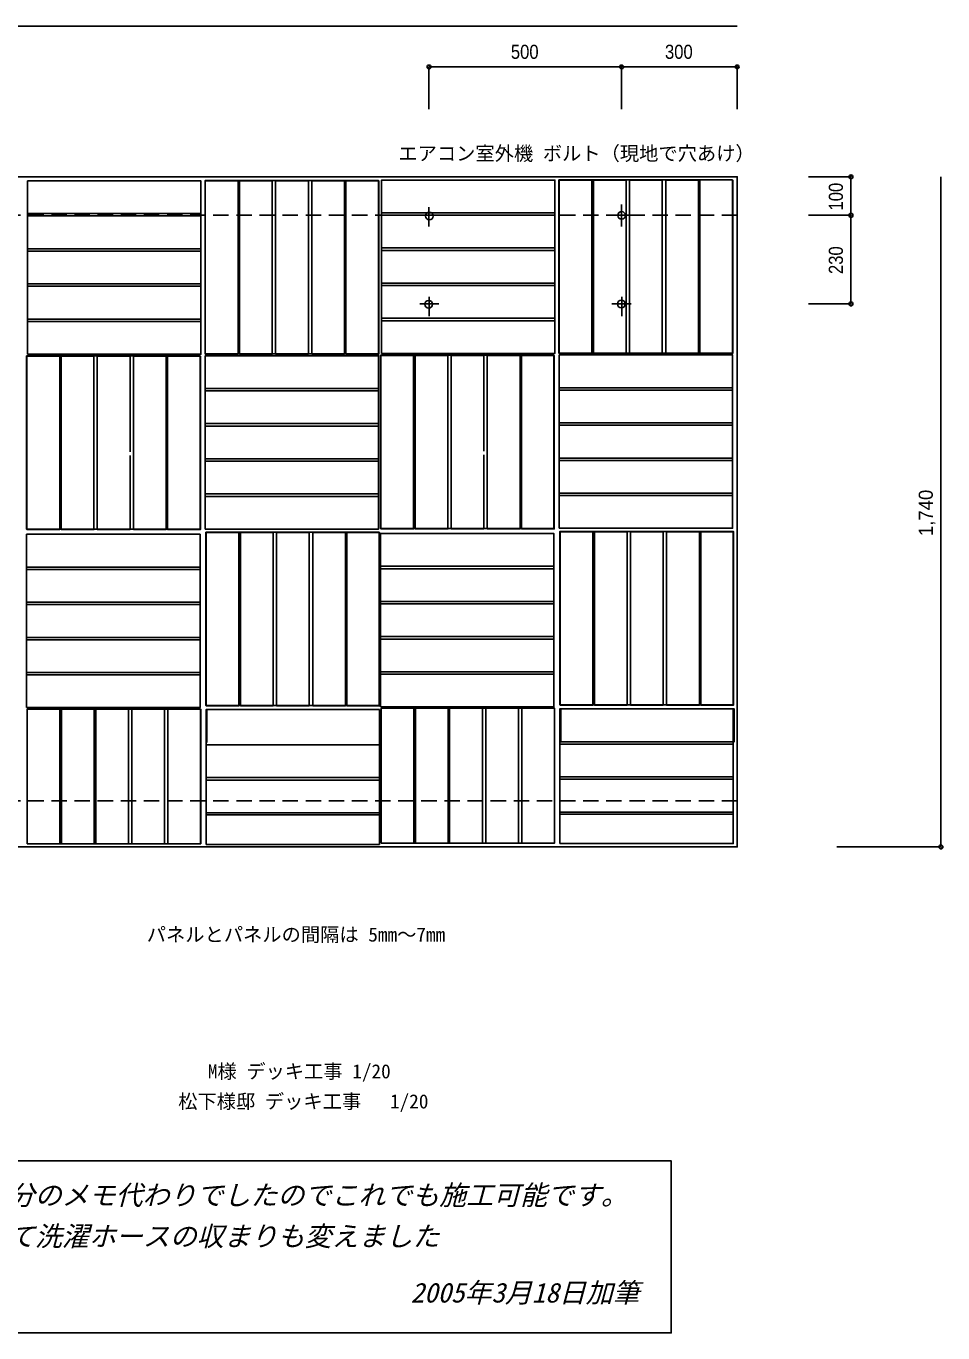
# Model space of a CAD drawing. Units: millimetres at full size, sheet at 1:20. Extents: x -2481 to 2658, y -1742 to 1709.
# Drawn here: x 279 to 2658, y -1742 to 1651 of the extents above; entities that cross this region are included whole.
import ezdxf
from ezdxf.enums import TextEntityAlignment as Align

# ---------------------------------------------------------------- set-up
doc = ezdxf.new("R2010")
doc.units = ezdxf.units.MM
doc.header["$LTSCALE"] = 20
doc.header["$PDMODE"] = 32
doc.header["$PDSIZE"] = 10
doc.linetypes.add('DASHED2', pattern=[3, 2, -1])
for name, color, linetype in [('0-0', 7, 'Continuous'), ('0-1', 7, 'Continuous'), ('0-2', 7, 'Continuous'), ('0-B', 2, 'Continuous')]:
    doc.layers.add(name, color=color, linetype=linetype)
doc.styles.add('ＭＳ ゴシック', font='')
doc.styles.add('ＭＳ Ｐ明朝', font='')
doc.styles.get('ＭＳ ゴシック').set_extended_font_data('MS Gothic')
doc.styles.get('ＭＳ Ｐ明朝').set_extended_font_data('MS PMincho')

msp = doc.modelspace()

# ---------------------------------------------------------------- linework, layer by layer
at = {"layer": '0-0', "color": 4}
for p, q in [((-2475.83, 1651.06), (2124.17, 1651.06)), ((1324.16, 1545.11), (1324.16, 1435.64)), ((1324.16, 1545.11), (1824.16, 1545.11)), ((1824.16, 1545.11), (1824.16, 1435.64)), ((1824.16, 1545.11), (2124.17, 1545.11)), ((2124.17, 1545.11), (2124.17, 1435.64)), ((2419.51, 1259.83), (2308.85, 1259.83)), ((2419.51, 1259.83), (2419.51, 1159.87)), ((2652.93, 1259.83), (2652.93, -480.17)), ((2419.51, 1159.87), (2308.85, 1159.87)), ((2419.51, 1159.87), (2419.51, 929.87)), ((2419.51, 929.87), (2308.85, 929.87)), ((2652.93, -480.17), (2382.66, -480.17))]:
    msp.add_line(p, q, dxfattribs=at)
at = {"layer": '0-0'}
for p, q in [((1799.16, 1259.87), (1849.16, 1259.87)), ((1324.16, 1180.93), (1324.16, 1130.93)), ((1799.16, 1159.87), (1849.16, 1159.87)), ((1300.01, 930.08), (1350.01, 930.08)), ((1324.36, 947.99), (1324.36, 897.99)), ((1799.16, 929.87), (1849.16, 929.87)), ((1824.36, 947.99), (1824.36, 897.99)), ((747.83, -123.76), (747.83, -208.76)), ((744.61, -396.89), (1193.85, -396.89)), ((1663.27, -394.95), (2112.51, -394.95))]:
    msp.add_line(p, q, dxfattribs=at)
at = {"layer": '0-0', "color": 1, "linetype": 'DASHED2'}
for p, q in [((2124.17, 1159.83), (-2475.83, 1159.83)), ((2124.17, -360.17), (-2475.83, -360.17))]:
    msp.add_line(p, q, dxfattribs=at)
at = {"layer": '0-0'}
for points in [[(-2475.83, 1259.83), (-2475.83, -480.17), (2124.17, -480.17), (2124.17, 1259.83)], [(281.4, -471.98), (366.4, -471.98), (366.4, -121.98), (281.4, -121.98)], [(281.47, -471.98), (731.47, -471.98), (731.47, -121.98), (281.47, -121.98)], [(370.28, -471.98), (455.28, -471.98), (455.28, -121.98), (370.28, -121.98)], [(459.17, -471.98), (544.17, -471.98), (544.17, -121.98), (459.17, -121.98)], [(552.86, -471.98), (637.86, -471.98), (637.86, -121.98), (552.86, -121.98)], [(646.55, -471.98), (731.55, -471.98), (731.55, -121.98), (646.55, -121.98)], [(745.43, -473.39), (1195.43, -473.39), (1195.43, -123.39), (745.43, -123.39)], [(1200.05, -470.04), (1285.05, -470.04), (1285.05, -120.04), (1200.05, -120.04)], [(1200.13, -470.04), (1650.13, -470.04), (1650.13, -120.04), (1200.13, -120.04)], [(1288.94, -470.04), (1373.94, -470.04), (1373.94, -120.04), (1288.94, -120.04)], [(1377.83, -470.04), (1462.83, -470.04), (1462.83, -120.04), (1377.83, -120.04)], [(1471.52, -470.04), (1556.52, -470.04), (1556.52, -120.04), (1471.52, -120.04)], [(1565.21, -470.04), (1650.21, -470.04), (1650.21, -120.04), (1565.21, -120.04)], [(1664.09, -471.45), (2114.09, -471.45), (2114.09, -121.45), (1664.09, -121.45)], [(1666.49, -206.82), (2116.49, -206.82), (2116.49, -121.82), (1666.49, -121.82)], [(745.43, -300.05), (1195.43, -300.05), (1195.43, -215.05), (745.43, -215.05)], [(1664.09, -298.11), (2114.09, -298.11), (2114.09, -213.11), (1664.09, -213.11)], [(1664.09, -389.4), (2114.09, -389.4), (2114.09, -304.4), (1664.09, -304.4)], [(745.43, -391.34), (1195.43, -391.34), (1195.43, -306.34), (745.43, -306.34)]]:
    msp.add_lwpolyline(points, close=True, dxfattribs=at)
for p in [(1324.16, 1545.11), (1824.16, 1545.11), (2124.17, 1545.11), (2419.51, 1259.83), (2419.51, 1159.87), (2419.51, 929.87), (2652.93, -480.17)]:
    msp.add_point(p, dxfattribs=at)
at = {"layer": '0-1'}
for p, q in [((2027.39, 1251.12), (2027.39, 801.12)), ((548.2, 545.57), (548.2, 793.86)), ((1466.86, 547.51), (1466.86, 795.8)), ((548.2, 343.86), (548.2, 535.96)), ((1466.86, 345.8), (1466.86, 537.9)), ((463.2, 343.86), (548.2, 343.86)), ((1381.86, 345.8), (1466.86, 345.8)), ((279.87, 331.69), (279.87, 246.69)), ((279.87, 331.61), (279.87, -118.39)), ((1198.53, 333.64), (1198.53, 248.64)), ((1198.53, 333.56), (1198.53, -116.44)), ((279.87, 240.4), (279.87, 155.4)), ((1198.53, 242.35), (1198.53, 157.35)), ((279.87, 149.11), (279.87, 64.11)), ((1198.53, 151.06), (1198.53, 66.06)), ((279.87, 57.82), (279.87, -27.18)), ((1198.53, 59.77), (1198.53, -25.23)), ((279.87, -33.46), (279.87, -118.46)), ((1198.53, -31.52), (1198.53, -116.52))]:
    msp.add_line(p, q, dxfattribs=at)
for points in [[(282.27, 1164.39), (732.27, 1164.39), (732.27, 1249.39), (282.27, 1249.39)], [(282.27, 799.31), (732.27, 799.31), (732.27, 1249.31), (282.27, 1249.31)], [(742.86, 799.98), (1192.86, 799.98), (1192.86, 1249.98), (742.86, 1249.98)], [(743.58, 799.18), (828.58, 799.18), (828.58, 1249.18), (743.58, 1249.18)], [(832.47, 799.18), (917.47, 799.18), (917.47, 1249.18), (832.47, 1249.18)], [(926.16, 799.18), (1011.16, 799.18), (1011.16, 1249.18), (926.16, 1249.18)], [(1019.85, 799.18), (1104.85, 799.18), (1104.85, 1249.18), (1019.85, 1249.18)], [(1108.74, 799.18), (1193.74, 799.18), (1193.74, 1249.18), (1108.74, 1249.18)], [(1200.93, 1166.33), (1650.93, 1166.33), (1650.93, 1251.33), (1200.93, 1251.33)], [(1200.93, 801.25), (1650.93, 801.25), (1650.93, 1251.25), (1200.93, 1251.25)], [(1661.51, 801.92), (2111.51, 801.92), (2111.51, 1251.92), (1661.51, 1251.92)], [(1662.24, 801.12), (1747.24, 801.12), (1747.24, 1251.12), (1662.24, 1251.12)], [(1751.12, 801.12), (1836.12, 801.12), (1836.12, 1251.12), (1751.12, 1251.12)], [(1844.81, 801.12), (1929.81, 801.12), (1929.81, 1251.12), (1844.81, 1251.12)], [(1938.51, 801.12), (2023.51, 801.12), (2023.51, 1251.12), (1938.51, 1251.12)], [(282.27, 1073.1), (732.27, 1073.1), (732.27, 1158.1), (282.27, 1158.1)], [(1200.93, 1075.04), (1650.93, 1075.04), (1650.93, 1160.04), (1200.93, 1160.04)], [(282.27, 981.81), (732.27, 981.81), (732.27, 1066.81), (282.27, 1066.81)], [(1200.93, 983.75), (1650.93, 983.75), (1650.93, 1068.75), (1200.93, 1068.75)], [(282.27, 890.52), (732.27, 890.52), (732.27, 975.52), (282.27, 975.52)], [(1200.93, 892.46), (1650.93, 892.46), (1650.93, 977.46), (1200.93, 977.46)], [(282.27, 799.23), (732.27, 799.23), (732.27, 884.23), (282.27, 884.23)], [(1200.93, 801.17), (1650.93, 801.17), (1650.93, 886.17), (1200.93, 886.17)], [(279.9, 344.66), (729.9, 344.66), (729.9, 794.66), (279.9, 794.66)], [(280.62, 343.86), (365.62, 343.86), (365.62, 793.86), (280.62, 793.86)], [(369.51, 343.86), (454.51, 343.86), (454.51, 793.86), (369.51, 793.86)], [(556.89, 343.86), (641.89, 343.86), (641.89, 793.86), (556.89, 793.86)], [(645.78, 343.86), (730.78, 343.86), (730.78, 793.86), (645.78, 793.86)], [(743.52, 710.34), (1193.52, 710.34), (1193.52, 795.34), (743.52, 795.34)], [(743.52, 345.27), (1193.52, 345.27), (1193.52, 795.27), (743.52, 795.27)], [(1198.56, 346.6), (1648.56, 346.6), (1648.56, 796.6), (1198.56, 796.6)], [(1199.28, 345.8), (1284.28, 345.8), (1284.28, 795.8), (1199.28, 795.8)], [(1288.17, 345.8), (1373.17, 345.8), (1373.17, 795.8), (1288.17, 795.8)], [(1475.55, 345.8), (1560.55, 345.8), (1560.55, 795.8), (1475.55, 795.8)], [(1564.44, 345.8), (1649.44, 345.8), (1649.44, 795.8), (1564.44, 795.8)], [(1662.18, 712.29), (2112.18, 712.29), (2112.18, 797.29), (1662.18, 797.29)], [(1662.18, 347.21), (2112.18, 347.21), (2112.18, 797.21), (1662.18, 797.21)], [(743.52, 619.06), (1193.52, 619.06), (1193.52, 704.06), (743.52, 704.06)], [(1662.18, 621), (2112.18, 621), (2112.18, 706), (1662.18, 706)], [(743.52, 527.77), (1193.52, 527.77), (1193.52, 612.77), (743.52, 612.77)], [(1662.18, 529.71), (2112.18, 529.71), (2112.18, 614.71), (1662.18, 614.71)], [(743.52, 436.48), (1193.52, 436.48), (1193.52, 521.48), (743.52, 521.48)], [(1662.18, 438.42), (2112.18, 438.42), (2112.18, 523.42), (1662.18, 523.42)], [(743.52, 345.19), (1193.52, 345.19), (1193.52, 430.19), (743.52, 430.19)], [(1662.18, 347.13), (2112.18, 347.13), (2112.18, 432.13), (1662.18, 432.13)], [(745.26, -112.91), (1195.26, -112.91), (1195.26, 337.09), (745.26, 337.09)], [(745.98, -113.71), (830.98, -113.71), (830.98, 336.29), (745.98, 336.29)], [(834.87, -113.71), (919.87, -113.71), (919.87, 336.29), (834.87, 336.29)], [(928.56, -113.71), (1013.56, -113.71), (1013.56, 336.29), (928.56, 336.29)], [(1022.25, -113.71), (1107.25, -113.71), (1107.25, 336.29), (1022.25, 336.29)], [(1111.14, -113.71), (1196.14, -113.71), (1196.14, 336.29), (1111.14, 336.29)], [(1663.92, -110.97), (2113.92, -110.97), (2113.92, 339.03), (1663.92, 339.03)], [(1664.64, -111.77), (1749.64, -111.77), (1749.64, 338.23), (1664.64, 338.23)], [(1753.53, -111.77), (1838.53, -111.77), (1838.53, 338.23), (1753.53, 338.23)], [(1847.22, -111.77), (1932.22, -111.77), (1932.22, 338.23), (1847.22, 338.23)], [(1940.91, -111.77), (2025.91, -111.77), (2025.91, 338.23), (1940.91, 338.23)], [(2029.8, -111.77), (2114.8, -111.77), (2114.8, 338.23), (2029.8, 338.23)]]:
    msp.add_lwpolyline(points, close=True, dxfattribs=at)
for points in [[(2027.39, 801.12), (2112.39, 801.12), (2112.39, 1251.12)], [(548.2, 793.86), (463.2, 793.86), (463.2, 343.86)], [(1466.86, 795.8), (1381.86, 795.8), (1381.86, 345.8)], [(279.87, 246.69), (729.87, 246.69), (729.87, 331.69), (279.87, 331.69)], [(279.87, -118.39), (729.87, -118.39), (729.87, 331.61), (279.87, 331.61)], [(1198.53, 248.64), (1648.53, 248.64), (1648.53, 333.64), (1198.53, 333.64)], [(1198.53, -116.44), (1648.53, -116.44), (1648.53, 333.56), (1198.53, 333.56)], [(279.87, 155.4), (729.87, 155.4), (729.87, 240.4), (279.87, 240.4)], [(1198.53, 157.35), (1648.53, 157.35), (1648.53, 242.35), (1198.53, 242.35)], [(279.87, 64.11), (729.87, 64.11), (729.87, 149.11), (279.87, 149.11)], [(1198.53, 66.06), (1648.53, 66.06), (1648.53, 151.06), (1198.53, 151.06)], [(279.87, -27.18), (729.87, -27.18), (729.87, 57.82), (279.87, 57.82)], [(1198.53, -25.23), (1648.53, -25.23), (1648.53, 59.77), (1198.53, 59.77)], [(279.87, -118.46), (729.87, -118.46), (729.87, -33.46), (279.87, -33.46)], [(1198.53, -116.52), (1648.53, -116.52), (1648.53, -31.52), (1198.53, -31.52)]]:
    msp.add_lwpolyline(points, dxfattribs=at)
at = {"layer": '0-2'}
for p, q in [((1824.16, 1187.91), (1824.16, 1137.91)), ((1824.16, 1180.93), (1824.16, 1130.93))]:
    msp.add_line(p, q, dxfattribs=at)
for centre in [(1325.35, 1157.95), (1823.98, 1159.58), (1323.35, 928.99), (1823.31, 929.66)]:
    msp.add_circle(centre, 10, dxfattribs=at)
at = {"layer": '0-B', "color": 7}
msp.add_lwpolyline([(-2065.37, -1295.31), (1953.04, -1295.31), (1953.04, -1741.8), (-2065.37, -1741.8)], close=True, dxfattribs=at)

# ---------------------------------------------------------------- texts
at = {"layer": '0-0', "style": 'ＭＳ Ｐ明朝', "width": 0.9}
for s, p in [('500', (1536.66, 1555.11)), ('300', (1936.66, 1555.11))]:
    msp.add_text(s, height=36.66, dxfattribs=at).set_placement(p, align=Align.BOTTOM_LEFT)
at = {"layer": '0-0', "style": 'ＭＳ ゴシック'}
for s, p in [('エアコン室外機 ボルト（現地で穴あけ）', (1244.6, 1291.29)), ('パネルとパネルの間隔は 5mm～7mm', (591.58, -736.84)), ('M様 デッキ工事 1/20', (750.19, -1092.05)), ('松下様邸 デッキ工事   1/20', (673.2, -1170.1))]:
    msp.add_text(s, height=36.66, dxfattribs=at).set_placement(p, align=Align.BOTTOM_LEFT)
at = {"layer": '0-0', "style": 'ＭＳ Ｐ明朝', "width": 0.9}
for s, p in [('100', (2409.51, 1172.35)), ('230', (2409.51, 1007.37))]:
    msp.add_text(s, height=36.66, rotation=90, dxfattribs=at).set_placement(p, align=Align.BOTTOM_LEFT)
at = {"layer": '0-0', "style": 'ＭＳ Ｐ明朝'}
msp.add_text('1,740', height=36.66, rotation=90, dxfattribs=at).set_placement((2642.93, 327.33), align=Align.BOTTOM_LEFT)
at = {"layer": '0-B', "style": 'ＭＳ ゴシック', "oblique": 15}
for s, p in [('初めてJW_CAD で図面を書きました。 かなりいい加減な図面ですが、自分のメモ代わりでしたのでこれでも施工可能です。', (-2008.73, -1425.25)), ('施工前はこれでバッチリだと思っていたのですが、パネルの間隔を変えて洗濯ホースの収まりも変えました', (-2008.73, -1531.88)), ('2005年3月18日加筆', (1276.65, -1678.49))]:
    msp.add_text(s, height=51.32, dxfattribs=at).set_placement(p, align=Align.BOTTOM_LEFT)

doc.saveas('drawing.dxf')
